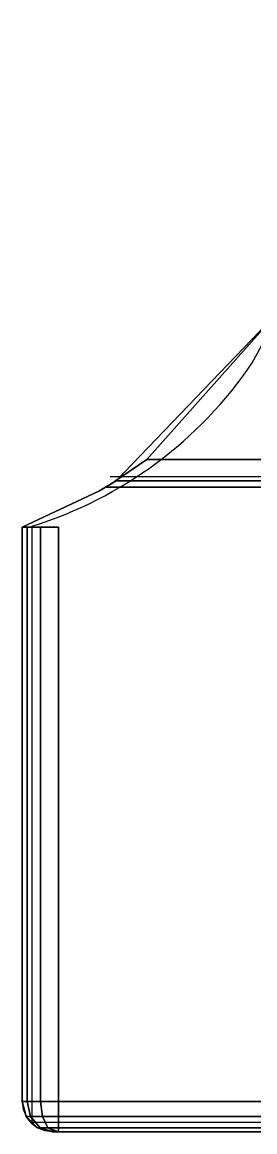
# Model space of a CAD drawing. Header units: millimetres. Extents: x 4513 to 24862, y 3359 to 11488.
# Drawn here: x 4687.5 to 4725.8, y 11098.6 to 11281.6 of the extents above; entities that cross this region are included whole.
import ezdxf

# ---------------------------------------------------------------- set-up
doc = ezdxf.new("R2010")
doc.units = ezdxf.units.MM

msp = doc.modelspace()

# ---------------------------------------------------------------- linework, layer by layer
for p, q in [((4702, 11206.69), (4979.53, 11206.69)), ((4689.12, 11100.19), (4689.12, 11198.5)), ((4997.09, 11100.19), (4689.12, 11100.19))]:
    msp.add_line(p, q)
for centre, radius, start, end in [((4596.86, 11296.45), 146.87, 331.0786, 354.1969), ((4668.76, 11263.88), 68.48, 287.2923, 325.826)]:
    msp.add_arc(centre, radius, start, end)
for points, invisible_edges in [([(4708.02, 11209.47, 69.86), (4703, 11206, 352.42), (4729.29, 11233.43, 336.72)], 13), ([(4957.16, 11233.43, 336.72), (4729.29, 11233.43, 336.72), (4703, 11206, 352.42)], 13), ([(4957.16, 11233.43, 336.72), (4703, 11206, 352.42), (4983.46, 11206, 352.42)], 1), ([(4708.02, 11209.47, 69.86), (4729.29, 11233.43, 336.72), (4729.29, 11233.43, 78.92)], 1), ([(4729.29, 11233.43, 78.92), (4978.43, 11209.47, 69.86), (4708.02, 11209.47, 69.86)], 1), ([(4701.33, 11204.96, 52.42), (4703, 11206, 352.42), (4708.02, 11209.47, 69.86)], 3), ([(4985.13, 11204.96, 52.42), (4701.33, 11204.96, 52.42), (4708.02, 11209.47, 69.86)], 12), ([(4985.13, 11204.96, 52.42), (4708.02, 11209.47, 69.86), (4978.43, 11209.47, 69.86)], 1), ([(4703, 11206, 352.42), (4700.11, 11204.25, 352.42), (4693.48, 11103.65, 352.42)], 14), ([(4703, 11206, 352.42), (4701.33, 11204.96, 52.42), (4700.11, 11204.25, 352.42)], 3), ([(4986.34, 11204.25, 352.42), (4983.46, 11206, 352.42), (4703, 11206, 352.42)], 12), ([(4700.11, 11204.25, 352.42), (4687.48, 11198.36, 346.42), (4687.48, 11198.36, 352.42)], 1), ([(4700.11, 11204.25, 352.42), (4687.48, 11198.36, 352.42), (4693.48, 11198.36, 352.42)], 12), ([(4687.48, 11198.36, 58.42), (4700.11, 11204.25, 52.42), (4687.48, 11198.36, 52.42)], 1), ([(4693.48, 11198.36, 52.42), (4687.48, 11198.36, 52.42), (4700.11, 11204.25, 52.42)], 12), ([(4687.48, 11198.36, 346.42), (4700.11, 11204.25, 352.42), (4687.48, 11198.36, 58.42)], 3), ([(4687.48, 11198.36, 58.42), (4700.11, 11204.25, 352.42), (4700.11, 11204.25, 52.42)], 13), ([(4700.11, 11204.25, 352.42), (4693.48, 11198.36, 352.42), (4693.48, 11103.65, 352.42)], 13), ([(4700.11, 11204.25, 52.42), (4985.13, 11204.96, 52.42), (4986.34, 11204.25, 52.42)], 13), ([(4700.11, 11204.25, 52.42), (4701.33, 11204.96, 52.42), (4985.13, 11204.96, 52.42)], 12), ([(4700.11, 11204.25, 352.42), (4701.33, 11204.96, 52.42), (4700.11, 11204.25, 52.42)], 1), ([(4693.48, 11103.65, 352.42), (4991.48, 11103.65, 352.42), (4991.48, 11198.92, 352.42)], 12), ([(4687.48, 11198.36, 352.42), (4688.28, 11198.36, 349.42), (4690.48, 11198.36, 351.61)], 13), ([(4687.48, 11198.36, 352.42), (4690.48, 11198.36, 351.61), (4693.48, 11198.36, 352.42)], 1), ([(4688.28, 11198.36, 349.42), (4687.48, 11198.36, 352.42), (4687.48, 11198.36, 346.42)], 1), ([(4687.48, 11198.36, 346.42), (4687.48, 11103.65, 346.42), (4688.28, 11103.65, 349.42)], 12), ([(4688.28, 11103.65, 349.42), (4688.28, 11198.36, 349.42), (4687.48, 11198.36, 346.42)], 12), ([(4687.48, 11198.36, 58.42), (4687.48, 11198.36, 52.42), (4688.28, 11198.36, 55.42)], 2), ([(4688.28, 11198.36, 55.42), (4687.48, 11198.36, 52.42), (4690.48, 11198.36, 53.22)], 3), ([(4690.48, 11198.36, 53.22), (4687.48, 11198.36, 52.42), (4693.48, 11198.36, 52.42)], 1), ([(4687.48, 11103.65, 58.42), (4687.48, 11198.36, 58.42), (4688.28, 11103.65, 55.42)], 2), ([(4687.48, 11198.36, 58.42), (4688.28, 11198.36, 55.42), (4688.28, 11103.65, 55.42)], 12), ([(4687.48, 11198.36, 346.42), (4687.48, 11198.36, 58.42), (4687.48, 11103.65, 58.42)], 12), ([(4687.48, 11103.65, 58.42), (4687.48, 11103.65, 346.42), (4687.48, 11198.36, 346.42)], 12), ([(4690.48, 11103.65, 351.61), (4690.48, 11198.36, 351.61), (4688.28, 11198.36, 349.42)], 12), ([(4688.28, 11198.36, 349.42), (4688.28, 11103.65, 349.42), (4690.48, 11103.65, 351.61)], 12), ([(4688.28, 11103.65, 55.42), (4688.28, 11198.36, 55.42), (4690.48, 11198.36, 53.22)], 12), ([(4690.48, 11198.36, 53.22), (4690.48, 11103.65, 53.22), (4688.28, 11103.65, 55.42)], 12), ([(4690.48, 11103.65, 351.61), (4693.48, 11198.36, 352.42), (4690.48, 11198.36, 351.61)], 1), ([(4690.48, 11103.65, 351.61), (4693.48, 11103.65, 352.42), (4693.48, 11198.36, 352.42)], 12), ([(4690.48, 11198.36, 53.22), (4693.48, 11198.36, 52.42), (4693.48, 11103.65, 52.42)], 12), ([(4693.48, 11103.65, 52.42), (4690.48, 11103.65, 53.22), (4690.48, 11198.36, 53.22)], 12), ([(4991.48, 11103.65, 52.42), (4693.48, 11103.65, 52.42), (4693.48, 11198.36, 52.42)], 12), ([(4688.15, 11101.15, 346.42), (4688.86, 11101.15, 349.08), (4687.48, 11103.65, 346.42)], 2), ([(4687.48, 11103.65, 346.42), (4688.86, 11101.15, 349.08), (4688.28, 11103.65, 349.42)], 1), ([(4688.15, 11101.15, 58.42), (4687.48, 11103.65, 58.42), (4688.28, 11103.65, 55.42)], 14), ([(4688.28, 11103.65, 55.42), (4687.48, 11103.65, 58.42), (4687.48, 11103.65, 58.42)], 1), ([(4687.48, 11103.65, 58.42), (4688.15, 11101.15, 58.42), (4688.15, 11101.15, 346.42)], 12), ([(4688.15, 11101.15, 346.42), (4687.48, 11103.65, 346.42), (4687.48, 11103.65, 58.42)], 12), ([(4688.15, 11101.15, 58.42), (4688.28, 11103.65, 55.42), (4688.86, 11101.15, 55.75)], 1), ([(4688.28, 11103.65, 349.42), (4688.86, 11101.15, 349.08), (4690.82, 11101.15, 351.03)], 12), ([(4688.28, 11103.65, 349.42), (4690.82, 11101.15, 351.03), (4690.48, 11103.65, 351.61)], 1), ([(4688.86, 11101.15, 55.75), (4688.28, 11103.65, 55.42), (4690.48, 11103.65, 53.22)], 12), ([(4688.86, 11101.15, 55.75), (4690.48, 11103.65, 53.22), (4690.82, 11101.15, 53.8)], 1), ([(4690.82, 11101.15, 351.03), (4693.48, 11103.65, 352.42), (4690.48, 11103.65, 351.61)], 1), ([(4690.48, 11103.65, 53.22), (4693.48, 11101.15, 53.08), (4690.82, 11101.15, 53.8)], 1), ([(4693.48, 11101.15, 53.08), (4690.48, 11103.65, 53.22), (4693.48, 11103.65, 52.42)], 1), ([(4693.48, 11103.65, 352.42), (4690.82, 11101.15, 351.03), (4693.48, 11101.15, 351.75)], 1), ([(4693.48, 11101.15, 351.75), (4991.48, 11101.15, 351.75), (4991.48, 11103.65, 352.42)], 12), ([(4991.48, 11103.65, 352.42), (4693.48, 11103.65, 352.42), (4693.48, 11101.15, 351.75)], 12), ([(4991.48, 11103.65, 52.42), (4991.48, 11101.15, 53.08), (4693.48, 11101.15, 53.08)], 12), ([(4693.48, 11101.15, 53.08), (4693.48, 11103.65, 52.42), (4991.48, 11103.65, 52.42)], 12), ([(4688.15, 11101.15, 346.42), (4689.98, 11099.32, 346.42), (4690.45, 11099.32, 348.17)], 12), ([(4688.15, 11101.15, 346.42), (4690.45, 11099.32, 348.17), (4688.86, 11101.15, 349.08)], 1), ([(4689.98, 11099.32, 58.42), (4688.15, 11101.15, 58.42), (4688.86, 11101.15, 55.75)], 12), ([(4688.15, 11101.15, 58.42), (4689.98, 11099.32, 346.42), (4688.15, 11101.15, 346.42)], 1), ([(4688.15, 11101.15, 58.42), (4689.98, 11099.32, 58.42), (4689.98, 11099.32, 346.42)], 12), ([(4688.86, 11101.15, 349.08), (4690.45, 11099.32, 348.17), (4691.73, 11099.32, 349.45)], 12), ([(4688.86, 11101.15, 349.08), (4691.73, 11099.32, 349.45), (4690.82, 11101.15, 351.03)], 1), ([(4689.98, 11099.32, 58.42), (4688.86, 11101.15, 55.75), (4690.45, 11099.32, 56.67)], 1), ([(4690.45, 11099.32, 56.67), (4688.86, 11101.15, 55.75), (4690.82, 11101.15, 53.8)], 12), ([(4690.45, 11099.32, 56.67), (4690.82, 11101.15, 53.8), (4691.73, 11099.32, 55.38)], 1), ([(4690.82, 11101.15, 351.03), (4691.73, 11099.32, 349.45), (4693.48, 11099.32, 349.92)], 12), ([(4690.82, 11101.15, 351.03), (4693.48, 11099.32, 349.92), (4693.48, 11101.15, 351.75)], 1), ([(4691.73, 11099.32, 55.38), (4690.82, 11101.15, 53.8), (4693.48, 11101.15, 53.08)], 12), ([(4691.73, 11099.32, 55.38), (4693.48, 11101.15, 53.08), (4693.48, 11099.32, 54.92)], 1), ([(4991.48, 11099.32, 349.92), (4991.48, 11101.15, 351.75), (4693.48, 11099.32, 349.92)], 2), ([(4991.48, 11101.15, 351.75), (4693.48, 11101.15, 351.75), (4693.48, 11099.32, 349.92)], 12), ([(4991.48, 11099.32, 54.92), (4693.48, 11099.32, 54.92), (4693.48, 11101.15, 53.08)], 12), ([(4693.48, 11101.15, 53.08), (4991.48, 11101.15, 53.08), (4991.48, 11099.32, 54.92)], 12), ([(4692.48, 11098.65, 346.42), (4690.45, 11099.32, 348.17), (4689.98, 11099.32, 346.42)], 1), ([(4689.98, 11099.32, 58.42), (4692.48, 11098.65, 58.42), (4689.98, 11099.32, 346.42)], 2), ([(4692.48, 11098.65, 58.42), (4692.48, 11098.65, 346.42), (4689.98, 11099.32, 346.42)], 12), ([(4692.48, 11098.65, 346.42), (4692.48, 11098.65, 346.42), (4690.45, 11099.32, 348.17)], 12), ([(4690.45, 11099.32, 348.17), (4692.61, 11098.65, 346.92), (4692.98, 11098.65, 347.28)], 12), ([(4690.45, 11099.32, 348.17), (4692.98, 11098.65, 347.28), (4691.73, 11099.32, 349.45)], 1), ([(4692.61, 11098.65, 57.92), (4690.45, 11099.32, 56.67), (4691.73, 11099.32, 55.38)], 12), ([(4692.61, 11098.65, 57.92), (4691.73, 11099.32, 55.38), (4692.98, 11098.65, 57.55)], 1), ([(4692.98, 11098.65, 347.28), (4692.61, 11098.65, 346.92), (4692.48, 11098.65, 346.42)], 12), ([(4692.48, 11098.65, 58.42), (4692.98, 11098.65, 57.55), (4693.48, 11098.65, 57.42)], 13), ([(4692.48, 11098.65, 58.42), (4692.61, 11098.65, 57.92), (4692.98, 11098.65, 57.55)], 12), ([(4692.49, 11098.65, 67.88), (4692.49, 11098.65, 340.67), (4692.48, 11098.65, 58.42)], 14), ([(4692.49, 11098.65, 340.67), (4692.48, 11098.65, 346.42), (4692.48, 11098.65, 58.42)], 13), ([(4716.01, 11098.65, 304.66), (4692.49, 11098.65, 340.67), (4692.49, 11098.65, 67.88)], 13), ([(4692.49, 11098.65, 340.67), (4956.01, 11098.65, 315.36), (4982.49, 11098.65, 340.67)], 3), ([(4726.01, 11098.65, 90.31), (4692.49, 11098.65, 67.88), (4982.49, 11098.65, 67.88)], 13), ([(4692.49, 11098.65, 340.67), (4992.48, 11098.65, 346.42), (4992.35, 11098.65, 346.92)], 13), ([(4692.49, 11098.65, 340.67), (4982.49, 11098.65, 340.67), (4992.48, 11098.65, 346.42)], 14), ([(4982.49, 11098.65, 67.88), (4692.49, 11098.65, 67.88), (4991.98, 11098.65, 57.55)], 14), ([(4991.48, 11098.65, 347.42), (4693.48, 11098.65, 347.42), (4692.98, 11098.65, 347.28)], 12), ([(4991.48, 11098.65, 347.42), (4693.48, 11099.32, 349.92), (4693.48, 11098.65, 347.42)], 1), ([(4991.48, 11098.65, 347.42), (4991.48, 11099.32, 349.92), (4693.48, 11099.32, 349.92)], 12), ([(4991.48, 11099.32, 54.92), (4693.48, 11098.65, 57.42), (4693.48, 11099.32, 54.92)], 1), ([(4991.48, 11099.32, 54.92), (4991.48, 11098.65, 57.42), (4693.48, 11098.65, 57.42)], 12), ([(4693.48, 11098.65, 57.42), (4991.48, 11098.65, 57.42), (4991.98, 11098.65, 57.55)], 12)]:
    msp.add_3dface(points, dxfattribs=dict(invisible_edges=invisible_edges))
for points in [[(4688.15, 11101.15, 346.42), (4687.48, 11103.65, 346.42), (4687.65, 11102.36, 346.42)], [(4687.48, 11103.65, 58.42), (4688.15, 11101.15, 58.42), (4687.48, 11103.65, 58.42)], [(4687.48, 11103.65, 58.42), (4688.28, 11103.65, 55.42), (4688.28, 11103.65, 55.42)], [(4688.28, 11103.65, 55.42), (4690.48, 11103.65, 53.22), (4688.28, 11103.65, 55.42)], [(4693.48, 11103.65, 352.42), (4693.48, 11101.15, 351.75), (4693.48, 11102.36, 352.24)], [(4693.48, 11103.65, 52.42), (4693.48, 11102.36, 52.59), (4693.48, 11101.15, 53.08)], [(4689.98, 11099.32, 346.42), (4688.15, 11101.15, 346.42), (4688.94, 11100.12, 346.42)], [(4688.15, 11101.15, 58.42), (4689.98, 11099.32, 58.42), (4688.94, 11100.12, 58.42)], [(4693.48, 11101.15, 351.75), (4693.48, 11099.32, 349.92), (4693.48, 11100.12, 350.95)], [(4693.48, 11099.32, 54.92), (4693.48, 11101.15, 53.08), (4693.48, 11100.12, 53.88)], [(4692.48, 11098.65, 346.42), (4692.48, 11098.65, 346.42), (4689.98, 11099.32, 346.42)], [(4689.98, 11099.32, 58.42), (4692.48, 11098.65, 58.42), (4691.19, 11098.82, 58.42)], [(4692.48, 11098.65, 58.42), (4689.98, 11099.32, 58.42), (4690.45, 11099.32, 56.67)], [(4691.73, 11099.32, 55.38), (4693.48, 11099.32, 54.92), (4693.48, 11098.65, 57.42)], [(4692.48, 11098.65, 346.42), (4692.48, 11098.65, 346.42), (4692.61, 11098.65, 346.92)], [(4692.61, 11098.65, 346.92), (4692.98, 11098.65, 347.28), (4692.98, 11098.65, 347.28)], [(4692.98, 11098.65, 347.28), (4693.48, 11098.65, 347.42), (4692.98, 11098.65, 347.28)], [(4692.98, 11098.65, 347.28), (4693.48, 11098.65, 347.42), (4692.98, 11098.65, 347.28)], [(4693.48, 11098.65, 57.42), (4693.48, 11099.32, 54.92), (4693.48, 11098.82, 56.12)]]:
    msp.add_3dface(points)

doc.saveas('drawing.dxf')
